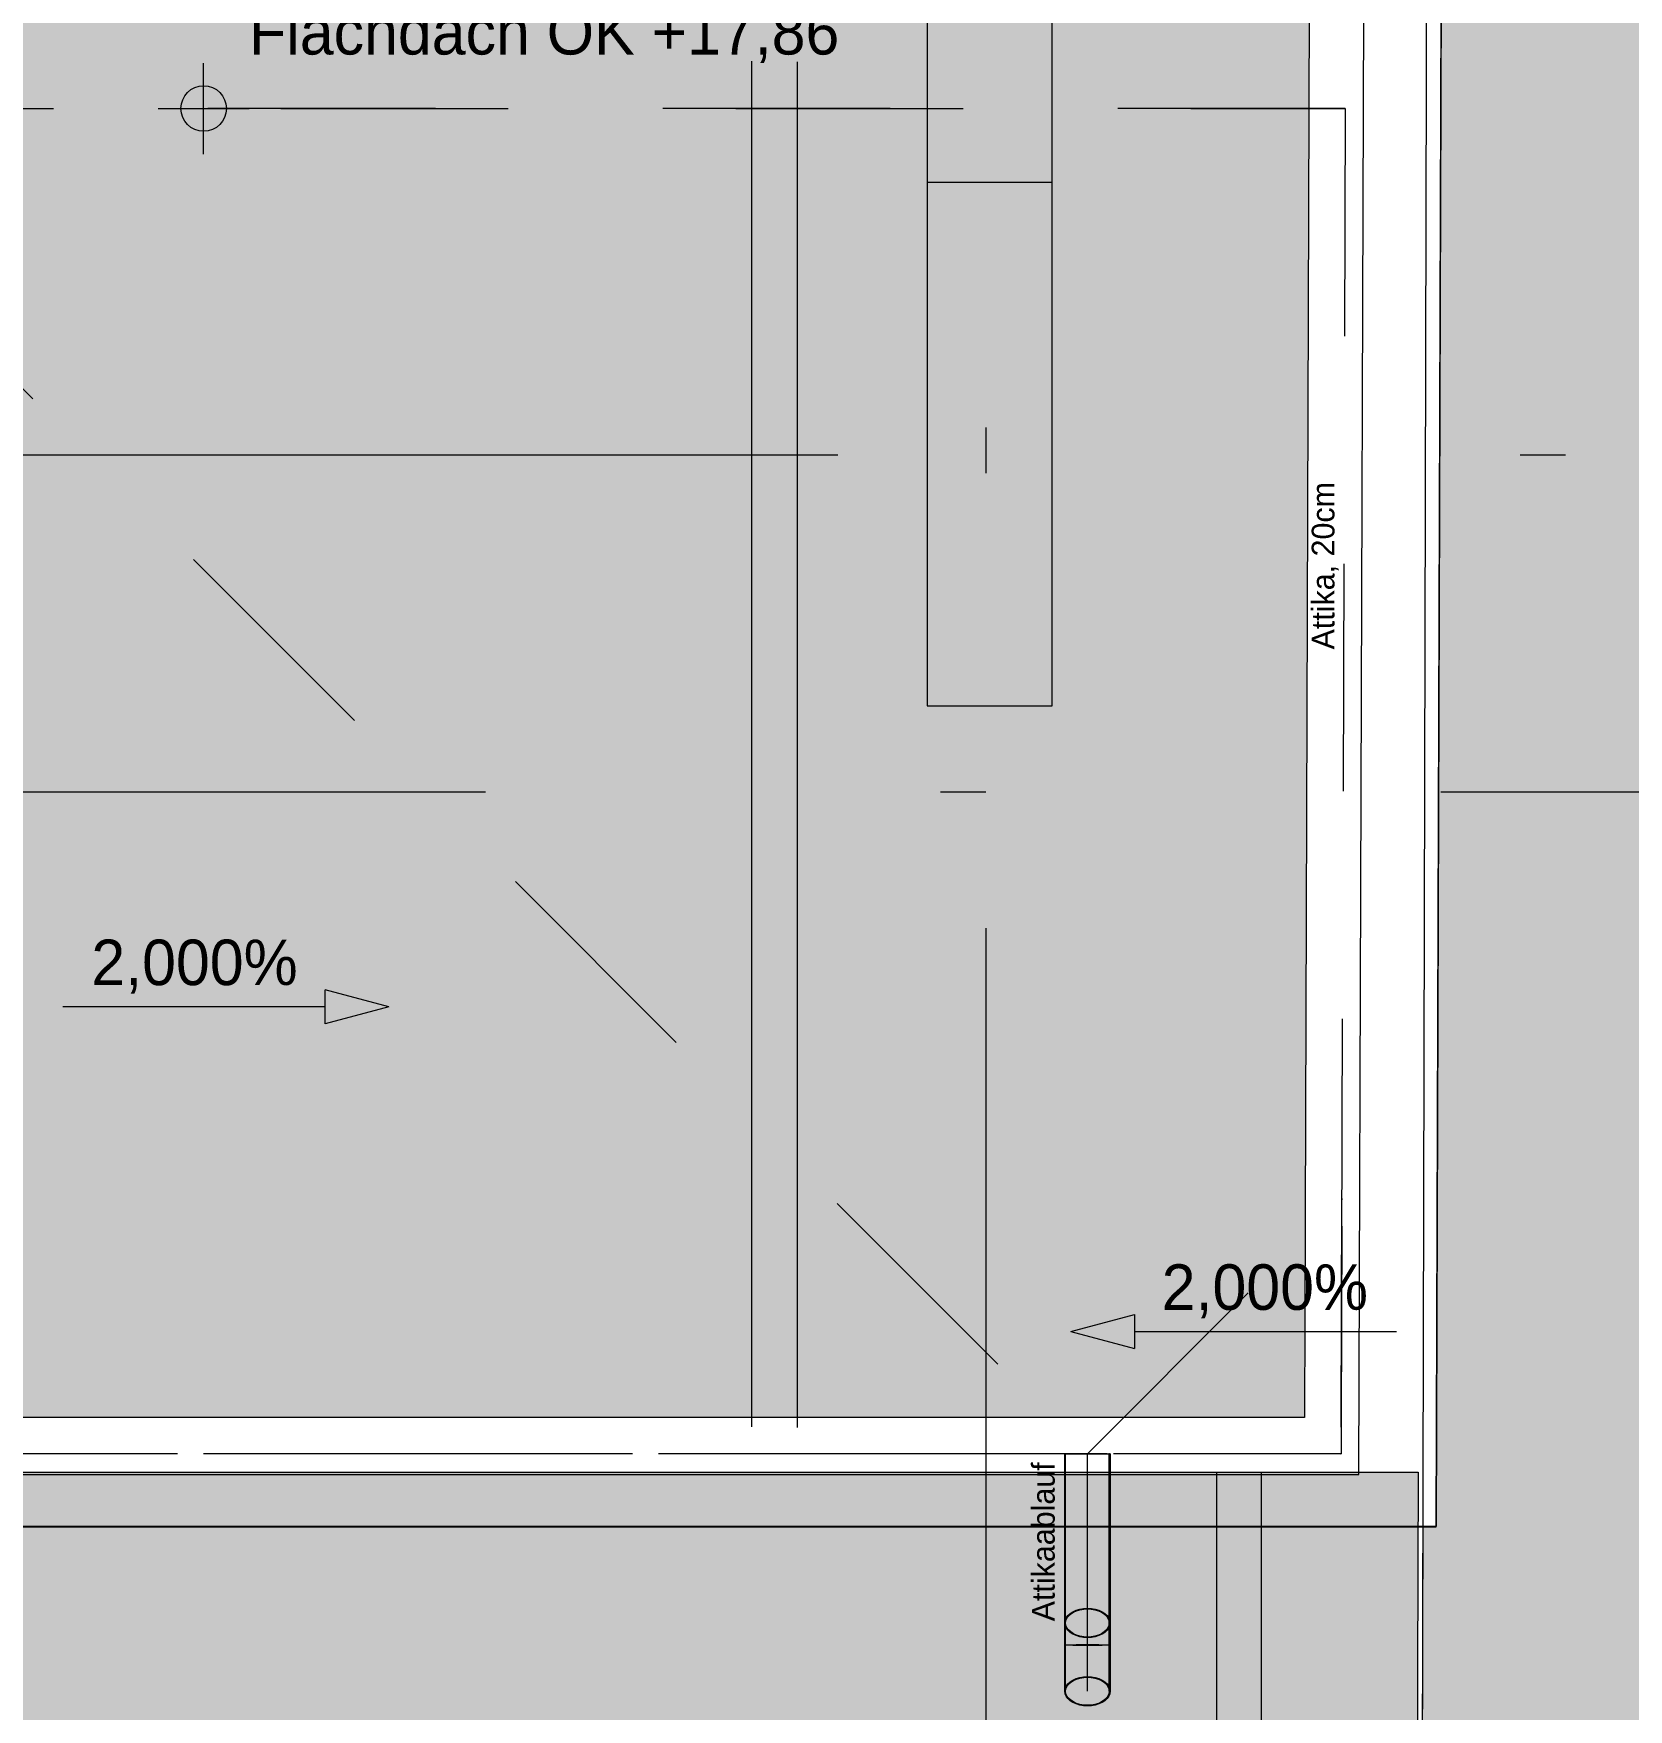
# Model space of a CAD drawing. Header units: metres. Extents: x -3 to 171, y -23 to 41.
# Drawn here: x 15.907 to 19.412, y -11.016 to -7.334 of the extents above; entities that cross this region are included whole.
import ezdxf

# ---------------------------------------------------------------- set-up
doc = ezdxf.new("R2010")
doc.units = ezdxf.units.M
doc.header["$MEASUREMENT"] = 0
doc.set_wipeout_variables(frame=1)
for name, pattern in [('Achse', [0.004, 0.002, -0.001, 0, -0.001]), ('Schnittlinie', [0.006, 0.003, -0.0015, 0, -0.0015]), ('Strichlinie weit', [0.004, 0.003, -0.001]), ('Untersicht', [0.001, 0.0005, -0.0005]), ('Wipeout_Contour', [1, 0, -1])]:
    doc.linetypes.add(name, pattern=pattern)
for name, color, linetype in [('6._Dach PP STG1_1_000 Achsraster', 7, 'Continuous'), ('6._Dach PP STG1_1_140 Brüstung', 7, 'Continuous'), ('6._Dach PP STG1_1_210 Decke', 7, 'Continuous'), ('6._Dach PP STG1_1_220 Bodenaufbau - Außen_ Gefälle', 7, 'Continuous'), ('6._Dach PP STG1_1_221 Bodenaufbau - Abdichtung', 7, 'Continuous'), ('6._Dach PP STG1_1_310 Dachkonstruktion massiv', 7, 'Continuous'), ('6._Dach PP STG1_1_330 Dachaufbau', 7, 'Continuous'), ('6._Dach PP STG1_1_520 Fixeinbauten', 7, 'Continuous'), ('6._Dach PP STG1_1_611 Entwässerung', 7, 'Continuous'), ('6._Dach PP STG1_1_725 Nachbarbebauung', 7, 'Continuous'), ('6._Dach PP STG1_1_840 Baulinien', 7, 'Continuous'), ('6._Dach PP STG1_1_851 Marker Schnitt', 7, 'Continuous'), ('6._Dach PP STG1_1_945 Einreichplan Beschriftung', 7, 'Continuous'), ('6._Dach PP STG1_1_950 Polierplan Bemaßung', 7, 'Continuous'), ('6._Dach PP STG1_1_955 Polierplan Beschriftung', 7, 'Continuous')]:
    doc.layers.add(name, color=color, linetype=linetype)
doc.styles.add('ERSTELLTER_STIL_2', font='')
doc.styles.get('ERSTELLTER_STIL_2').set_extended_font_data('Eurostile')
doc.linetypes.add('Grenze Bundesland', pattern='A,0,[2,415_260415_PP_VA_1_9 DD STG11.Shx,S=1.5873e-05,R=0,X=0,Y=0],-0.003,0', length=0.003)
doc.linetypes.add('Grenze Grundstück', pattern='A,0,[1,415_260415_PP_VA_1_9 DD STG11.Shx,S=0.00031746,R=0,X=0,Y=0],-0.04,0', length=0.04)

msp = doc.modelspace()

# ---------------------------------------------------------------- hatches: boundary and pattern name
at = {"layer": '6._Dach PP STG1_1_220 Bodenaufbau - Außen_ Gefälle', "linetype": 'Continuous', "lineweight": 0, "true_color": 0x323232}
h = msp.add_hatch(color=250, dxfattribs=at)
h.paths.add_polyline_path([(6.565, -4.5433), (0.1867, -4.5433), (0.2083, -10.4546), (6.43, -10.4546), (6.43, -14.87), (12.38, -14.87), (12.38, -10.4546), (18.8202, -10.4546), (18.8399, -4.5433), (12.4199, -4.5433), (12.415, -1.67), (6.565, -1.67)])
h.paths.add_polyline_path([(6.495, -7.395), (8.015, -7.395), (8.015, -7.605), (8.745, -7.605), (8.745, -6.215), (7.975, -6.215), (7.975, -5.885), (8.745, -5.885), (8.745, -3.865), (11.105, -3.865), (11.105, -6.245), (11.105, -7.605), (11.5565, -7.605), (11.5565, -8.955), (6.495, -8.955)], flags=0)
at = {"layer": '6._Dach PP STG1_1_725 Nachbarbebauung', "linetype": 'Continuous', "lineweight": 0, "true_color": 0x1f1f1f}
msp.add_hatch(color=250, dxfattribs=at).paths.add_polyline_path([(18.9876, -0.0005), (18.958, -11.4452), (22.9775, -11.4791), (22.9775, -0.0038)])
at = {"layer": '6._Dach PP STG1_1_950 Polierplan Bemaßung', "linetype": 'Continuous', "lineweight": 0, "true_color": 0x000000}
for points in [[(16.2807, -7.499), (16.3307, -7.499), (16.3269, -7.4798), (16.3161, -7.4636), (16.2999, -7.4528), (16.2807, -7.449)], [(16.2807, -7.499), (16.2307, -7.499), (16.2345, -7.5181), (16.2454, -7.5343), (16.2616, -7.5451), (16.2807, -7.549)]]:
    msp.add_hatch(color=18, dxfattribs=at).paths.add_polyline_path(points)
at = {"layer": '6._Dach PP STG1_1_950 Polierplan Bemaßung', "linetype": 'Continuous', "lineweight": 13, "true_color": 0x6c6cff}
for points in [[(16.6875, -9.4724), (16.5476, -9.4349), (16.5476, -9.5099)], [(18.1865, -10.1858), (18.3265, -10.2233), (18.3265, -10.1483)]]:
    msp.add_hatch(color=171, dxfattribs=at).paths.add_polyline_path(points)

# ---------------------------------------------------------------- linework, layer by layer
at = {"layer": '6._Dach PP STG1_1_210 Decke', "color": 7, "linetype": 'Continuous', "lineweight": 13, "ltscale": 1000, "true_color": 0xf4f4f4, "flags": 128}
msp.add_lwpolyline([(6.525, -4.5), (0.1465, -4.5), (0.1685, -10.5128), (6.39, -10.5128), (6.39, -14.87), (12.42, -14.87), (12.42, -10.4946), (18.82, -10.4946), (18.84, -4.5), (12.455, -4.5), (12.455, -1.6283), (6.525, -1.6283)], close=True, dxfattribs=at)
at = {"layer": '6._Dach PP STG1_1_220 Bodenaufbau - Außen_ Gefälle', "color": 7, "linetype": 'Continuous', "lineweight": 13, "ltscale": 1000, "flags": 128}
msp.add_lwpolyline([(6.565, -4.5433), (0.1867, -4.5433), (0.2083, -10.4546), (6.43, -10.4546), (6.43, -14.87), (12.38, -14.87), (12.38, -10.4546), (18.8202, -10.4546), (18.8399, -4.5433), (12.4199, -4.5433), (12.415, -1.67), (6.565, -1.67)], close=True, dxfattribs=at)
at = {"layer": '6._Dach PP STG1_1_310 Dachkonstruktion massiv', "color": 7, "linetype": 'Continuous', "lineweight": 13, "ltscale": 1000, "flags": 128}
for points in [[(12.245, -10.415), (18.8185, -10.415)], [(18.8185, -10.415), (18.8179, -10.5973)], [(18.8179, -10.5973), (12.245, -10.5973)]]:
    msp.add_lwpolyline(points, dxfattribs=at)
at = {"layer": '6._Dach PP STG1_1_520 Fixeinbauten', "color": 5, "linetype": 'Continuous', "lineweight": 13, "ltscale": 1000, "flags": 128}
for points in [[(18.1457, -7.6609), (18.1457, -6.51), (17.8707, -6.51), (17.8707, -7.6609)], [(17.8707, -7.6609), (17.8707, -8.8109), (18.1457, -8.8109), (18.1457, -7.6609)]]:
    msp.add_lwpolyline(points, dxfattribs=at)
at = {"layer": '6._Dach PP STG1_1_520 Fixeinbauten', "color": 8, "linetype": 'Continuous', "lineweight": 13, "ltscale": 1000, "flags": 128}
msp.add_lwpolyline([(17.8707, -7.6609), (18.1457, -7.6609)], dxfattribs=at)
at = {"layer": '6._Dach PP STG1_1_611 Entwässerung', "color": 171, "linetype": 'Continuous', "lineweight": 13, "ltscale": 1000, "true_color": 0x6c6cff}
for p, q in [((18.1733, -10.9761), (18.1733, -10.8261)), ((18.2733, -10.8261), (18.2733, -10.9761))]:
    msp.add_line(p, q, dxfattribs=at)
at = {"layer": '6._Dach PP STG1_1_611 Entwässerung', "color": 171, "linetype": 'Grenze Bundesland', "lineweight": 13, "ltscale": 1000, "true_color": 0x6c6cff}
for p, q in [((18.1753, -10.9761), (18.1753, -10.8261)), ((18.2713, -10.9761), (18.2713, -10.8261))]:
    msp.add_line(p, q, dxfattribs=at)
at = {"layer": '6._Dach PP STG1_1_611 Entwässerung', "color": 7, "linetype": 'Strichlinie weit', "lineweight": 13, "ltscale": 1000}
msp.add_line((18.2233, -10.9761), (18.2233, -10.8261), dxfattribs=at)
at = {"layer": '6._Dach PP STG1_1_611 Entwässerung', "color": 171, "linetype": 'Strichlinie weit', "lineweight": 13, "ltscale": 1000, "true_color": 0x6c6cff, "flags": 128}
for points in [[(18.2233, -10.794), (18.232, -10.7945), (18.2404, -10.7959), (18.2483, -10.7983), (18.2555, -10.8015), (18.2616, -10.8055), (18.2666, -10.81), (18.2703, -10.8151), (18.2726, -10.8205), (18.2733, -10.8261), (18.2726, -10.8317), (18.2703, -10.8371), (18.2666, -10.8422), (18.2616, -10.8468), (18.2555, -10.8507), (18.2483, -10.8539), (18.2404, -10.8563), (18.232, -10.8578), (18.2233, -10.8583), (18.2147, -10.8578), (18.2062, -10.8563), (18.1983, -10.8539), (18.1912, -10.8507), (18.185, -10.8468), (18.18, -10.8422), (18.1764, -10.8371), (18.1741, -10.8317), (18.1733, -10.8261), (18.1741, -10.8205), (18.1764, -10.8151), (18.18, -10.81), (18.185, -10.8055), (18.1912, -10.8015), (18.1983, -10.7983), (18.2062, -10.7959), (18.2147, -10.7945)], [(18.2233, -10.7953), (18.2317, -10.7957), (18.2398, -10.7971), (18.2473, -10.7994), (18.2542, -10.8025), (18.2601, -10.8063), (18.2649, -10.8107), (18.2684, -10.8156), (18.2706, -10.8208), (18.2713, -10.8261), (18.2706, -10.8315), (18.2684, -10.8367), (18.2649, -10.8415), (18.2601, -10.8459), (18.2542, -10.8497), (18.2473, -10.8528), (18.2398, -10.8551), (18.2317, -10.8565), (18.2233, -10.857), (18.215, -10.8565), (18.2069, -10.8551), (18.1993, -10.8528), (18.1925, -10.8497), (18.1866, -10.8459), (18.1818, -10.8415), (18.1782, -10.8367), (18.1761, -10.8315), (18.1753, -10.8261), (18.1761, -10.8208), (18.1782, -10.8156), (18.1818, -10.8107), (18.1866, -10.8063), (18.1925, -10.8025), (18.1993, -10.7994), (18.2069, -10.7971), (18.215, -10.7957)], [(18.2233, -10.8736), (18.2317, -10.8736), (18.2398, -10.8737), (18.2473, -10.8737), (18.2542, -10.8738), (18.2601, -10.874), (18.2649, -10.8741), (18.2684, -10.8742), (18.2706, -10.8744), (18.2713, -10.8746), (18.2706, -10.8747), (18.2684, -10.8749), (18.2649, -10.8751), (18.2601, -10.8752), (18.2542, -10.8753), (18.2473, -10.8754), (18.2398, -10.8755), (18.2317, -10.8755), (18.2233, -10.8755), (18.215, -10.8755), (18.2069, -10.8755), (18.1993, -10.8754), (18.1925, -10.8753), (18.1866, -10.8752), (18.1818, -10.8751), (18.1782, -10.8749), (18.1761, -10.8747), (18.1753, -10.8746), (18.1761, -10.8744), (18.1782, -10.8742), (18.1818, -10.8741), (18.1866, -10.874), (18.1925, -10.8738), (18.1993, -10.8737), (18.2069, -10.8737), (18.215, -10.8736)], [(18.2233, -10.9453), (18.2317, -10.9457), (18.2398, -10.9471), (18.2473, -10.9494), (18.2542, -10.9525), (18.2601, -10.9563), (18.2649, -10.9607), (18.2684, -10.9656), (18.2706, -10.9708), (18.2713, -10.9761), (18.2706, -10.9815), (18.2684, -10.9867), (18.2649, -10.9915), (18.2601, -10.9959), (18.2542, -10.9997), (18.2473, -11.0028), (18.2398, -11.0051), (18.2317, -11.0065), (18.2233, -11.007), (18.215, -11.0065), (18.2069, -11.0051), (18.1993, -11.0028), (18.1925, -10.9997), (18.1866, -10.9959), (18.1818, -10.9915), (18.1782, -10.9867), (18.1761, -10.9815), (18.1753, -10.9761), (18.1761, -10.9708), (18.1782, -10.9656), (18.1818, -10.9607), (18.1866, -10.9563), (18.1925, -10.9525), (18.1993, -10.9494), (18.2069, -10.9471), (18.215, -10.9457)]]:
    msp.add_lwpolyline(points, close=True, dxfattribs=at)
at = {"layer": '6._Dach PP STG1_1_611 Entwässerung', "color": 171, "linetype": 'Continuous', "lineweight": 13, "ltscale": 1000, "true_color": 0x6c6cff, "flags": 128}
for points in [[(18.2233, -10.8736), (18.232, -10.8736), (18.2404, -10.8736), (18.2483, -10.8737), (18.2555, -10.8738), (18.2616, -10.8739), (18.2666, -10.8741), (18.2703, -10.8742), (18.2726, -10.8744), (18.2733, -10.8746), (18.2726, -10.8747), (18.2703, -10.8749), (18.2666, -10.8751), (18.2616, -10.8752), (18.2555, -10.8753), (18.2483, -10.8754), (18.2404, -10.8755), (18.232, -10.8756), (18.2233, -10.8756), (18.2147, -10.8756), (18.2062, -10.8755), (18.1983, -10.8754), (18.1912, -10.8753), (18.185, -10.8752), (18.18, -10.8751), (18.1764, -10.8749), (18.1741, -10.8747), (18.1733, -10.8746), (18.1741, -10.8744), (18.1764, -10.8742), (18.18, -10.8741), (18.185, -10.8739), (18.1912, -10.8738), (18.1983, -10.8737), (18.2062, -10.8736), (18.2147, -10.8736)], [(18.2233, -10.944), (18.232, -10.9445), (18.2404, -10.9459), (18.2483, -10.9483), (18.2555, -10.9515), (18.2616, -10.9555), (18.2666, -10.96), (18.2703, -10.9651), (18.2726, -10.9705), (18.2733, -10.9761), (18.2726, -10.9817), (18.2703, -10.9871), (18.2666, -10.9922), (18.2616, -10.9968), (18.2555, -11.0007), (18.2483, -11.0039), (18.2404, -11.0063), (18.232, -11.0078), (18.2233, -11.0083), (18.2147, -11.0078), (18.2062, -11.0063), (18.1983, -11.0039), (18.1912, -11.0007), (18.185, -10.9968), (18.18, -10.9922), (18.1764, -10.9871), (18.1741, -10.9817), (18.1733, -10.9761), (18.1741, -10.9705), (18.1764, -10.9651), (18.18, -10.96), (18.185, -10.9555), (18.1912, -10.9515), (18.1983, -10.9483), (18.2062, -10.9459), (18.2147, -10.9445)]]:
    msp.add_lwpolyline(points, close=True, dxfattribs=at)
at = {"layer": '6._Dach PP STG1_1_725 Nachbarbebauung', "color": 8, "linetype": 'Continuous', "lineweight": 13, "ltscale": 1000, "flags": 128}
msp.add_lwpolyline([(22.9775, -0.0038), (18.9876, -0.0005), (18.958, -11.4452), (22.9775, -11.4791)], dxfattribs=at)
at = {"layer": '6._Dach PP STG1_1_851 Marker Schnitt', "color": 7, "linetype": 'Schnittlinie', "lineweight": 13, "ltscale": 1000}
msp.add_line((14.6743, -8.2598), (19.85, -8.2598), dxfattribs=at)
at = {"layer": '6._Dach PP STG1_1_950 Polierplan Bemaßung', "color": 7, "linetype": 'Continuous', "lineweight": 13, "ltscale": 1000}
for p, q in [((16.2807, -7.599), (16.2807, -7.399)), ((16.1807, -7.499), (16.3807, -7.499))]:
    msp.add_line(p, q, dxfattribs=at)
at = {"layer": '6._Dach PP STG1_1_950 Polierplan Bemaßung', "color": 171, "linetype": 'Continuous', "lineweight": 13, "ltscale": 1000, "true_color": 0x6c6cff}
for p, q in [((16.5476, -9.5099), (16.5476, -9.4349)), ((16.6875, -9.4724), (16.5476, -9.4349)), ((16.4875, -9.4724), (15.9712, -9.4724)), ((16.5476, -9.4724), (16.4875, -9.4724)), ((16.6875, -9.4724), (16.5476, -9.5099)), ((18.1865, -10.1858), (18.3265, -10.1483)), ((18.3265, -10.1483), (18.3265, -10.2233)), ((18.1865, -10.1858), (18.3265, -10.2233)), ((18.3265, -10.1858), (18.3865, -10.1858))]:
    msp.add_line(p, q, dxfattribs=at)
at = {"layer": '6._Dach PP STG1_1_950 Polierplan Bemaßung', "color": 7, "linetype": 'Continuous', "lineweight": 13, "ltscale": 1000}
msp.add_circle((16.2807, -7.499), 0.05, dxfattribs=at)

# ---------------------------------------------------------------- texts
at = {"layer": '6._Dach PP STG1_1_950 Polierplan Bemaßung', "color": 7, "linetype": 'Continuous', "lineweight": 13, "insert": (16.3807, -7.399), "char_height": 0.1, "width": 1.38245, "attachment_point": 7, "style": 'ERSTELLTER_STIL_2'}
msp.add_mtext('\\A1;{\\pql;\\fEurostile|b0|i0|c0|p0;\\W1.000000;Flachdach OK +17,86}', dxfattribs=at)
at = {"layer": '6._Dach PP STG1_1_950 Polierplan Bemaßung', "color": 171, "linetype": 'Continuous', "lineweight": 13, "true_color": 0x6c6cff, "insert": (16.4875, -9.4434), "char_height": 0.1, "attachment_point": 9, "style": 'ERSTELLTER_STIL_2'}
msp.add_mtext('\\A1;{\\pqr;\\fEurostile|b0|i0|c0|p0;\\W1.000000;2,000\\fEurostile|b0|i0|c0|p0;\\W1.000000;%}', dxfattribs=at)

# ---------------------------------------------------------------- next in the draw order: wipeouts: each hides what was drawn before it
at = {"color": 254, "linetype": 'Wipeout_Contour', "lineweight": 0, "ltscale": 65.346278}
msp.add_wipeout([(18.7004, -10.3745), (18.6996, -10.6145), (18.9894, -10.6145)], dxfattribs=at).dxf.layer = '6._Dach PP STG1_1_140 Brüstung'

# ---------------------------------------------------------------- next in the draw order: wipeouts: each hides what was drawn before it
at = {"color": 254, "linetype": 'Wipeout_Contour', "lineweight": 0, "ltscale": 64.128385}
msp.add_wipeout([(18.7004, -10.3745), (18.9894, -10.6145), (18.9903, -10.3745)], dxfattribs=at).dxf.layer = '6._Dach PP STG1_1_140 Brüstung'

# ---------------------------------------------------------------- next in the draw order: linework, layer by layer
at = {"layer": '6._Dach PP STG1_1_221 Bodenaufbau - Abdichtung', "color": 171, "linetype": 'Untersicht', "lineweight": 13, "ltscale": 1000, "true_color": 0x6c6cff, "flags": 128}
msp.add_lwpolyline([(18.7802, -10.4546), (18.7812, -10.4546)], dxfattribs=at)

# ---------------------------------------------------------------- next in the draw order: wipeouts: each hides what was drawn before it
at = {"color": 254, "linetype": 'Wipeout_Contour', "lineweight": 0, "ltscale": 81.987226}
msp.add_wipeout([(18.7195, -4.6234), (18.7004, -10.3745), (18.9903, -10.3745), (19.0095, -4.6234)], dxfattribs=at).dxf.layer = '6._Dach PP STG1_1_140 Brüstung'

# ---------------------------------------------------------------- next in the draw order: linework, layer by layer
at = {"layer": '6._Dach PP STG1_1_140 Brüstung', "color": 7, "linetype": 'Continuous', "lineweight": 18, "ltscale": 1000, "flags": 128}
msp.add_lwpolyline([(18.7195, -4.6234), (18.7004, -10.3745)], dxfattribs=at)
at = {"layer": '6._Dach PP STG1_1_221 Bodenaufbau - Abdichtung', "color": 171, "linetype": 'Untersicht', "lineweight": 13, "ltscale": 1000, "true_color": 0x6c6cff, "flags": 128}
for points in [[(18.7999, -4.5433), (18.79, -7.499)], [(11.4504, -7.499), (18.79, -7.499)], [(18.79, -7.499), (11.4504, -7.499)], [(18.79, -7.499), (18.7802, -10.4546)], [(18.782, -9.8959), (18.7802, -10.4546)], [(18.7816, -10.4546), (18.7834, -9.8945)], [(18.7834, -9.8945), (18.783, -9.8949), (18.782, -9.8959)]]:
    msp.add_lwpolyline(points, dxfattribs=at)
at = {"layer": '6._Dach PP STG1_1_950 Polierplan Bemaßung', "color": 171, "linetype": 'Continuous', "lineweight": 13, "ltscale": 1000, "true_color": 0x6c6cff}
msp.add_line((18.3865, -10.1858), (18.9028, -10.1858), dxfattribs=at)

# ---------------------------------------------------------------- next in the draw order: texts
at = {"layer": '6._Dach PP STG1_1_945 Einreichplan Beschriftung', "color": 7, "linetype": 'Continuous', "lineweight": 13, "insert": (18.7162, -8.6874), "char_height": 0.05, "attachment_point": 1, "rotation": 90, "style": 'ERSTELLTER_STIL_2'}
msp.add_mtext('\\A1;{\\pql;\\fEurostile|b0|i0|c0|p0;\\W1.000000;Attika, 20cm}', dxfattribs=at)
at = {"layer": '6._Dach PP STG1_1_950 Polierplan Bemaßung', "color": 171, "linetype": 'Continuous', "lineweight": 13, "true_color": 0x6c6cff, "insert": (18.3865, -10.1568), "char_height": 0.1, "attachment_point": 7, "style": 'ERSTELLTER_STIL_2'}
msp.add_mtext('\\A1;{\\pql;\\fEurostile|b0|i0|c0|p0;\\W1.000000;2,000\\fEurostile|b0|i0|c0|p0;\\W1.000000;%}', dxfattribs=at)

# ---------------------------------------------------------------- next in the draw order: wipeouts: each hides what was drawn before it
at = {"color": 254, "linetype": 'Wipeout_Contour', "lineweight": 0, "ltscale": 60.110876}
msp.add_wipeout([(19.0103, -4.3834), (18.9895, -10.6145), (19.0105, -4.3834)], dxfattribs=at).dxf.layer = '6._Dach PP STG1_1_140 Brüstung'

# ---------------------------------------------------------------- next in the draw order: linework, layer by layer
at = {"layer": '6._Dach PP STG1_1_000 Achsraster', "color": 5, "linetype": 'Achse', "lineweight": 0, "ltscale": 1000}
msp.add_line((-1.5, -9), (21, -9), dxfattribs=at)
at = {"layer": '6._Dach PP STG1_1_140 Brüstung', "color": 7, "linetype": 'Continuous', "lineweight": 18, "ltscale": 1000}
for p, q in [((19.0103, -4.3834), (18.9895, -10.6145)), ((18.9895, -10.6145), (18.9894, -10.6145))]:
    msp.add_line(p, q, dxfattribs=at)
at = {"layer": '6._Dach PP STG1_1_140 Brüstung', "color": 7, "linetype": 'Continuous', "lineweight": 18, "ltscale": 1000, "flags": 128}
msp.add_lwpolyline([(18.9897, -10.6145), (19.0105, -4.3834)], dxfattribs=at)

# ---------------------------------------------------------------- next in the draw order: wipeouts: each hides what was drawn before it
at = {"color": 254, "linetype": 'Wipeout_Contour', "lineweight": 0, "ltscale": 75.852219}
msp.add_wipeout([(18.7004, -10.3745), (12.5899, -10.3745), (12.5899, -10.6145), (18.6996, -10.6145)], dxfattribs=at).dxf.layer = '6._Dach PP STG1_1_140 Brüstung'

# ---------------------------------------------------------------- next in the draw order: linework, layer by layer
at = {"layer": '6._Dach PP STG1_1_140 Brüstung', "color": 7, "linetype": 'Continuous', "lineweight": 18, "ltscale": 1000, "flags": 128}
msp.add_lwpolyline([(18.7004, -10.3745), (12.5899, -10.3745)], dxfattribs=at)
at = {"layer": '6._Dach PP STG1_1_221 Bodenaufbau - Abdichtung', "color": 171, "linetype": 'Untersicht', "lineweight": 13, "ltscale": 1000, "true_color": 0x6c6cff, "flags": 128}
for points in [[(15.5517, -7.7829), (18.2233, -10.4546)], [(18.2233, -10.4546), (18.782, -9.8959)], [(18.7802, -10.4546), (12.38, -10.4546)], [(18.2233, -10.4546), (15.5517, -10.4546)], [(18.7802, -10.4546), (18.2233, -10.4546)]]:
    msp.add_lwpolyline(points, dxfattribs=at)
at = {"layer": '6._Dach PP STG1_1_330 Dachaufbau', "color": 7, "linetype": 'Continuous', "lineweight": 18, "ltscale": 1000, "flags": 128}
for points in [[(12.55, -10.4946), (18.605, -10.4946)], [(18.5078, -10.4946), (18.95, -10.4946)]]:
    msp.add_lwpolyline(points, dxfattribs=at)
at = {"layer": '6._Dach PP STG1_1_611 Entwässerung', "color": 171, "linetype": 'Strichlinie weit', "lineweight": 13, "ltscale": 1000, "true_color": 0x6c6cff, "flags": 128}
for points in [[(18.2233, -10.4536), (18.232, -10.4536), (18.2404, -10.4536), (18.2483, -10.4537), (18.2555, -10.4538), (18.2616, -10.4539), (18.2666, -10.4541), (18.2703, -10.4542), (18.2726, -10.4544), (18.2733, -10.4546), (18.2726, -10.4547), (18.2703, -10.4549), (18.2666, -10.4551), (18.2616, -10.4552), (18.2555, -10.4553), (18.2483, -10.4554), (18.2404, -10.4555), (18.232, -10.4556), (18.2233, -10.4556), (18.2147, -10.4556), (18.2062, -10.4555), (18.1983, -10.4554), (18.1912, -10.4553), (18.185, -10.4552), (18.18, -10.4551), (18.1764, -10.4549), (18.1741, -10.4547), (18.1733, -10.4546), (18.1741, -10.4544), (18.1764, -10.4542), (18.18, -10.4541), (18.185, -10.4539), (18.1912, -10.4538), (18.1983, -10.4537), (18.2062, -10.4536), (18.2147, -10.4536)], [(18.2233, -10.4536), (18.2317, -10.4536), (18.2398, -10.4537), (18.2473, -10.4537), (18.2542, -10.4538), (18.2601, -10.454), (18.2649, -10.4541), (18.2684, -10.4542), (18.2706, -10.4544), (18.2713, -10.4546), (18.2706, -10.4547), (18.2684, -10.4549), (18.2649, -10.4551), (18.2601, -10.4552), (18.2542, -10.4553), (18.2473, -10.4554), (18.2398, -10.4555), (18.2317, -10.4555), (18.2233, -10.4555), (18.215, -10.4555), (18.2069, -10.4555), (18.1993, -10.4554), (18.1925, -10.4553), (18.1866, -10.4552), (18.1818, -10.4551), (18.1782, -10.4549), (18.1761, -10.4547), (18.1753, -10.4546), (18.1761, -10.4544), (18.1782, -10.4542), (18.1818, -10.4541), (18.1866, -10.454), (18.1925, -10.4538), (18.1993, -10.4537), (18.2069, -10.4537), (18.215, -10.4536)]]:
    msp.add_lwpolyline(points, close=True, dxfattribs=at)

# ---------------------------------------------------------------- next in the draw order: wipeouts: each hides what was drawn before it
at = {"color": 254, "linetype": 'Wipeout_Contour', "lineweight": 0, "ltscale": 59.594755}
msp.add_wipeout([(18.9895, -10.6145), (12.5901, -10.6145), (18.9895, -10.6147)], dxfattribs=at).dxf.layer = '6._Dach PP STG1_1_140 Brüstung'

# ---------------------------------------------------------------- next in the draw order: hatches: boundary and pattern name
at = {"layer": '6._Dach PP STG1_1_330 Dachaufbau', "linetype": 'Continuous', "lineweight": 0, "true_color": 0x000000}
for points in [[(18.95, -10.4946), (18.5078, -10.4946), (18.5078, -11.155), (18.4999, -11.155), (18.4999, -13.585), (12.55, -13.585), (12.55, -15.07), (13.745, -15.07), (13.745, -14.228), (15.495, -14.228), (15.495, -15.07), (16.21, -15.07), (16.21, -14.228), (17.96, -14.228), (17.96, -15.07), (18.9348, -15.07)], [(18.605, -11.3521), (18.605, -10.4946), (12.55, -10.4946), (12.55, -11.3521)]]:
    msp.add_hatch(color=18, dxfattribs=at).paths.add_polyline_path(points)

# ---------------------------------------------------------------- next in the draw order: linework, layer by layer
at = {"layer": '6._Dach PP STG1_1_000 Achsraster', "color": 5, "linetype": 'Achse', "lineweight": 0, "ltscale": 1000}
msp.add_line((18, 3), (18, -22.5231), dxfattribs=at)
at = {"layer": '6._Dach PP STG1_1_140 Brüstung', "color": 7, "linetype": 'Continuous', "lineweight": 18, "ltscale": 1000}
for p, q in [((18.9894, -10.6145), (12.5901, -10.6145)), ((18.9895, -10.6145), (18.9894, -10.6145))]:
    msp.add_line(p, q, dxfattribs=at)
at = {"layer": '6._Dach PP STG1_1_140 Brüstung', "color": 7, "linetype": 'Continuous', "lineweight": 18, "ltscale": 1000, "flags": 128}
msp.add_lwpolyline([(12.5901, -10.6147), (18.9897, -10.6147)], dxfattribs=at)
at = {"layer": '6._Dach PP STG1_1_330 Dachaufbau', "color": 7, "linetype": 'Continuous', "lineweight": 18, "ltscale": 1000, "flags": 128}
for points in [[(18.5078, -11.155), (18.5078, -10.4946)], [(18.605, -10.4946), (18.605, -11.3521)], [(18.95, -10.4946), (18.9348, -15.07)]]:
    msp.add_lwpolyline(points, dxfattribs=at)
at = {"layer": '6._Dach PP STG1_1_611 Entwässerung', "color": 171, "linetype": 'Continuous', "lineweight": 13, "ltscale": 1000, "true_color": 0x6c6cff}
for p, q in [((18.1733, -10.8746), (18.1733, -10.4546)), ((18.2733, -10.4546), (18.2733, -10.8746))]:
    msp.add_line(p, q, dxfattribs=at)
at = {"layer": '6._Dach PP STG1_1_611 Entwässerung', "color": 171, "linetype": 'Grenze Bundesland', "lineweight": 13, "ltscale": 1000, "true_color": 0x6c6cff}
for p, q in [((18.1753, -10.8746), (18.1753, -10.4546)), ((18.2713, -10.8746), (18.2713, -10.4546))]:
    msp.add_line(p, q, dxfattribs=at)
at = {"layer": '6._Dach PP STG1_1_611 Entwässerung', "color": 7, "linetype": 'Strichlinie weit', "lineweight": 13, "ltscale": 1000}
msp.add_line((18.2233, -10.8746), (18.2233, -10.4546), dxfattribs=at)
at = {"layer": '6._Dach PP STG1_1_611 Entwässerung', "color": 5, "linetype": 'Continuous', "lineweight": 13, "ltscale": 1000, "flags": 128}
msp.add_lwpolyline([(1.085, -10.5), (6.39, -10.5), (6.39, -14.87), (12.42, -14.87), (12.42, -10.5), (18.82, -10.5), (18.84, -4.5), (12.525, -4.5), (12.525, -1.7177), (6.455, -1.7177), (6.455, -4.5), (1.085, -4.5)], close=True, dxfattribs=at)
at = {"layer": '6._Dach PP STG1_1_840 Baulinien', "color": 76, "linetype": 'Grenze Grundstück', "lineweight": 13, "ltscale": 1000, "true_color": 0x3f7f02, "flags": 128}
msp.add_lwpolyline([(0.0612, -22.5231), (0.0564, -12.2031), (0, -0.0002), (18.985, -0.0012), (18.958, -11.4452), (18.9035, -19.5703), (18.8897, -22.5231)], dxfattribs=at)
at = {"layer": '6._Dach PP STG1_1_851 Marker Schnitt', "color": 7, "linetype": 'Schnittlinie', "lineweight": 13, "ltscale": 1000}
for p, q in [((17.4851, 4.805), (17.4851, -22.5231)), ((17.5851, 4.8037), (17.5851, -22.5231))]:
    msp.add_line(p, q, dxfattribs=at)

# ---------------------------------------------------------------- next in the draw order: texts
at = {"layer": '6._Dach PP STG1_1_955 Polierplan Beschriftung', "color": 171, "linetype": 'Continuous', "lineweight": 13, "true_color": 0x6c6cff, "insert": (18.152, -10.8225), "char_height": 0.05, "attachment_point": 7, "rotation": 90, "style": 'ERSTELLTER_STIL_2'}
msp.add_mtext('\\A1;{\\pql;\\fEurostile|b0|i0|c0|p0;\\W1.000000;Attikaablauf}', dxfattribs=at)

doc.saveas('drawing.dxf')
